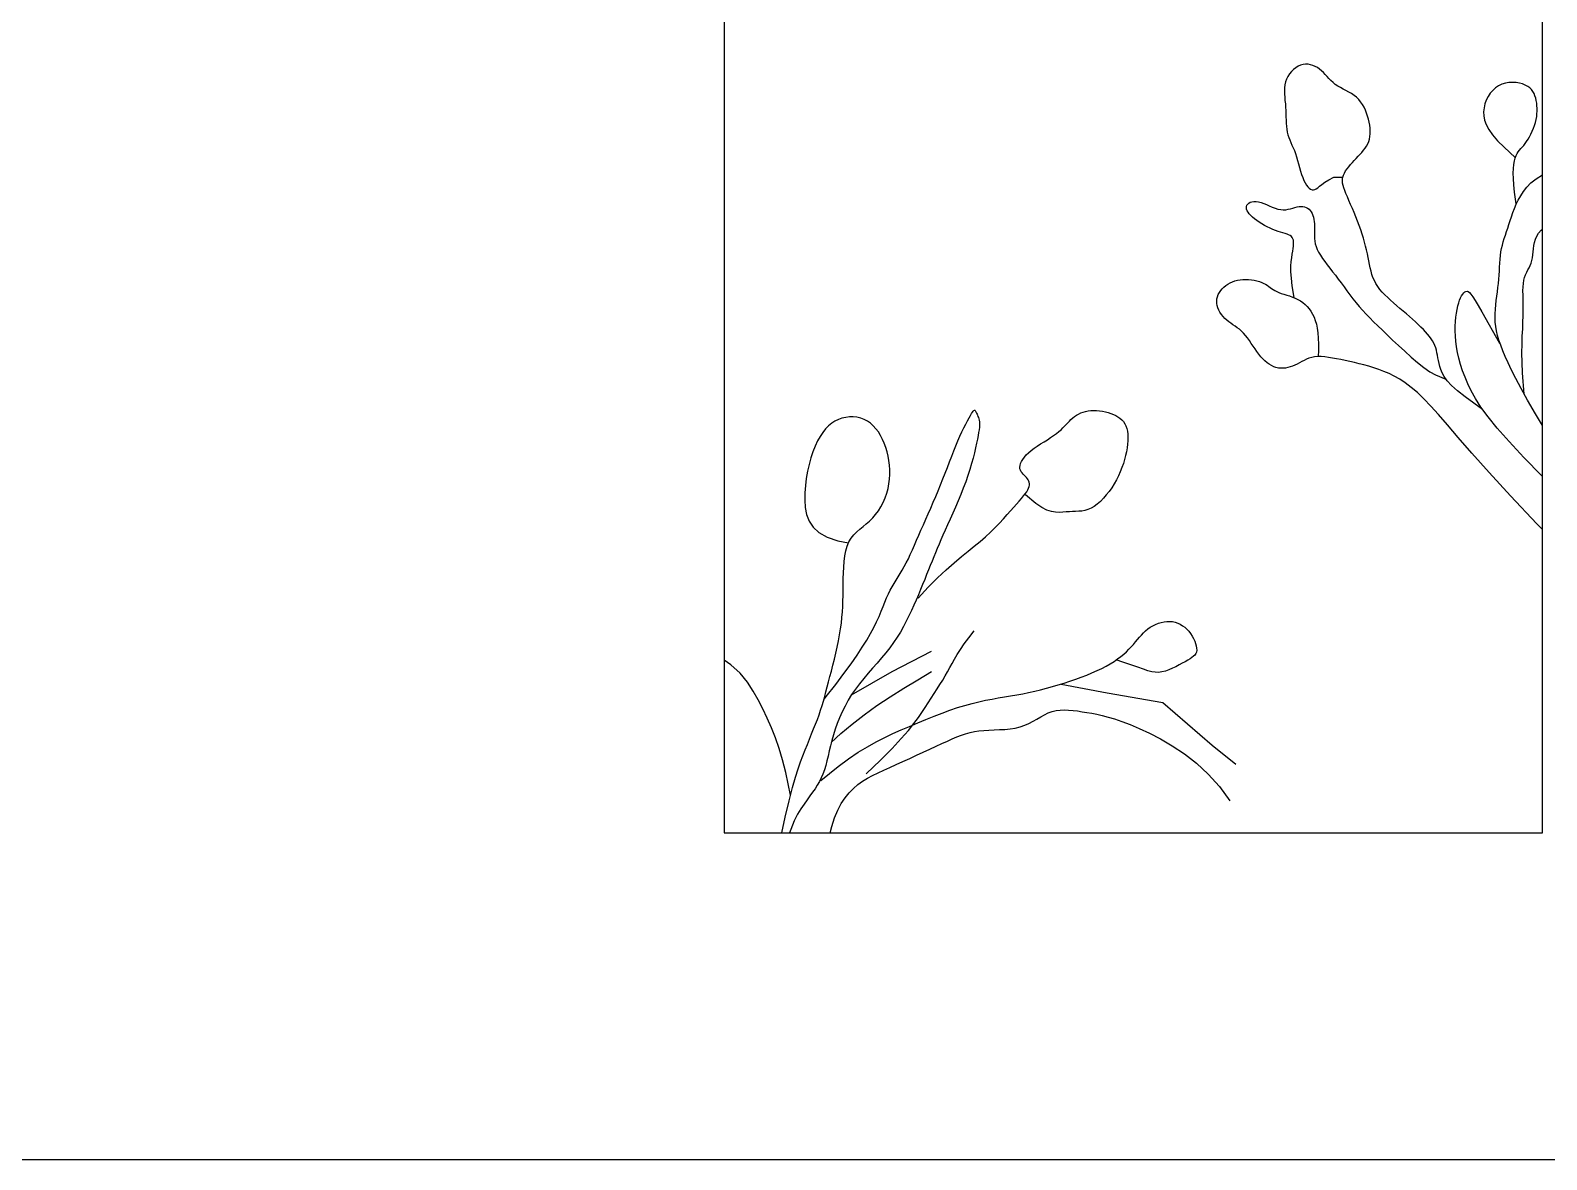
# Model space of a CAD drawing. Extents: x -72339 to 59654, y -38057 to 42097.
# Drawn here: x -42194 to -40180, y 24097 to 25597 of the extents above; entities that cross this region are included whole.
import ezdxf

# ---------------------------------------------------------------- set-up
doc = ezdxf.new("R2010")
doc.units = 0
doc.header["$MEASUREMENT"] = 0
doc.layers.get('0').update_dxf_attribs({"linetype": 'CONTINUOUS'})
doc.layers.add('HUM', color=7, linetype='CONTINUOUS')

# ---------------------------------------------------------------- blocks, each defined once
blk = doc.blocks.new('1074')
for p, q in [((751, 1008.2), (748.8, 1004.8)), ((753.5, 1011.3), (751, 1008.2)), ((756.3, 1014), (753.5, 1011.3)), ((759.3, 1016.3), (756.3, 1014)), ((762.4, 1018.2), (759.3, 1016.3)), ((765.7, 1019.7), (762.4, 1018.2)), ((769, 1020.6), (765.7, 1019.7)), ((772.3, 1020.9), (769, 1020.6)), ((775.6, 1020.9), (772.3, 1020.9)), ((778.8, 1020.3), (775.6, 1020.9)), ((782, 1019.4), (778.8, 1020.3)), ((785.1, 1018.1), (782, 1019.4)), ((788.1, 1016.4), (785.1, 1018.1)), ((790.9, 1014.5), (788.1, 1016.4)), ((793.5, 1012.2), (790.9, 1014.5)), ((796, 1009.8), (793.5, 1012.2)), ((798.4, 1007.2), (796, 1009.8)), ((800.9, 1004.5), (798.4, 1007.2)), ((744.3, 989.6), (744.1, 985.5)), ((744.8, 993.6), (744.3, 989.6)), ((745.6, 997.5), (744.8, 993.6)), ((747, 1001.3), (745.6, 997.5)), ((748.8, 1004.8), (747, 1001.3)), ((803.3, 1001.8), (800.9, 1004.5)), ((805.9, 999.1), (803.3, 1001.8)), ((808.7, 996.5), (805.9, 999.1)), ((811.7, 994.1), (808.7, 996.5)), ((815, 991.9), (811.7, 994.1)), ((818.5, 989.9), (815, 991.9)), ((822.2, 987.9), (818.5, 989.9)), ((825.9, 986), (822.2, 987.9)), ((1024.5, 989.5), (1020.8, 986.2)), ((1028.6, 992.3), (1024.5, 989.5)), ((1033, 994.3), (1028.6, 992.3)), ((1037.7, 995.7), (1033, 994.3)), ((1042.4, 996.5), (1037.7, 995.7)), ((1047.2, 996.8), (1042.4, 996.5)), ((1051.8, 996.5), (1047.2, 996.8)), ((1056.2, 995.8), (1051.8, 996.5)), ((1060.4, 994.7), (1056.2, 995.8)), ((1064.1, 993.3), (1060.4, 994.7)), ((1067.3, 991.5), (1064.1, 993.3)), ((1070, 989.5), (1067.3, 991.5)), ((1072.3, 987.2), (1070, 989.5)), ((1074.1, 984.6), (1072.3, 987.2)), ((744.1, 985.5), (744.3, 981.3)), ((744.3, 981.3), (744.6, 977.1)), ((744.6, 977.1), (744.9, 972.8)), ((744.9, 972.8), (745.4, 968.4)), ((745.4, 968.4), (745.7, 964)), ((829.6, 984), (825.9, 986)), ((833.2, 981.9), (829.6, 984)), ((836.6, 979.6), (833.2, 981.9)), ((839.9, 977), (836.6, 979.6)), ((842.8, 974.1), (839.9, 977)), ((845.4, 970.9), (842.8, 974.1)), ((847.8, 967.5), (845.4, 970.9)), ((849.9, 963.9), (847.8, 967.5)), ((1010.5, 968.3), (1009.3, 963.1)), ((1012.3, 973.3), (1010.5, 968.3)), ((1014.6, 978), (1012.3, 973.3)), ((1017.5, 982.3), (1014.6, 978)), ((1020.8, 986.2), (1017.5, 982.3)), ((1075.7, 981.9), (1074.1, 984.6)), ((1076.9, 978.9), (1075.7, 981.9)), ((1077.9, 975.8), (1076.9, 978.9)), ((1078.7, 972.6), (1077.9, 975.8)), ((1079.2, 969.3), (1078.7, 972.6)), ((1079.6, 965.9), (1079.2, 969.3)), ((745.7, 964), (745.9, 959.6)), ((745.9, 959.6), (746.1, 955.3)), ((746.1, 955.3), (746.2, 950.9)), ((746.2, 950.9), (746.3, 946.6)), ((746.3, 946.6), (746.5, 942.5)), ((851.7, 960), (849.9, 963.9)), ((853.3, 956.1), (851.7, 960)), ((854.6, 952.1), (853.3, 956.1)), ((855.8, 948.1), (854.6, 952.1)), ((856.7, 944.1), (855.8, 948.1)), ((1009.3, 963.1), (1008.7, 957.7)), ((1008.7, 957.7), (1008.9, 952.3)), ((1008.9, 952.3), (1010, 946.7)), ((1010, 946.7), (1012.2, 940.7)), ((1077.6, 943.6), (1078.5, 947.5)), ((1078.5, 947.5), (1079.2, 951.3)), ((1079.2, 951.3), (1079.6, 955)), ((1079.9, 962.3), (1079.6, 965.9)), ((1079.6, 955), (1079.9, 958.7)), ((1079.9, 958.7), (1079.9, 962.3)), ((746.5, 942.5), (746.8, 938.4)), ((746.8, 938.4), (747.2, 934.5)), ((747.2, 934.5), (747.9, 930.7)), ((747.9, 930.7), (748.8, 927.2)), ((748.8, 927.2), (750, 923.7)), ((857.4, 940.1), (856.7, 944.1)), ((857.9, 936.2), (857.4, 940.1)), ((857.8, 925), (858.1, 928.6)), ((858.1, 932.4), (857.9, 936.2)), ((858.1, 928.6), (858.1, 932.4)), ((1012.2, 940.7), (1015.7, 934.3)), ((1015.7, 934.3), (1020.6, 927.2)), ((1020.6, 927.2), (1027.3, 919.3)), ((1069.8, 924.7), (1071.6, 928.2)), ((1071.6, 928.2), (1073.4, 932)), ((1073.4, 932), (1075, 935.8)), ((1075, 935.8), (1076.4, 939.7)), ((1076.4, 939.7), (1077.6, 943.6)), ((750, 923.7), (751.3, 920.4)), ((751.3, 920.4), (752.7, 917)), ((752.7, 917), (754.2, 913.6)), ((754.2, 913.6), (755.8, 910)), ((755.8, 910), (757.4, 906.2)), ((757.4, 906.2), (758.9, 902.2)), ((847.1, 903.9), (849.4, 906.6)), ((849.4, 906.6), (851.4, 909.3)), ((851.4, 909.3), (853.3, 912.2)), ((853.3, 912.2), (854.9, 915.1)), ((854.9, 915.1), (856.2, 918.3)), ((856.2, 918.3), (857.1, 921.6)), ((857.1, 921.6), (857.8, 925)), ((1027.3, 919.3), (1035.9, 910.6)), ((1035.9, 910.6), (1050.6, 897.1)), ((1054.7, 904.6), (1056.3, 906.8)), ((1056.3, 906.8), (1058.1, 908.8)), ((1058.1, 908.8), (1059.9, 910.9)), ((1059.9, 910.9), (1061.9, 913.1)), ((1061.9, 913.1), (1063.8, 915.5)), ((1063.8, 915.5), (1065.8, 918.2)), ((1065.8, 918.2), (1067.8, 921.3)), ((1067.8, 921.3), (1069.8, 924.7)), ((758.9, 902.2), (760.3, 897.8)), ((760.3, 897.8), (761.7, 893.2)), ((761.7, 893.2), (763, 888.5)), ((763, 888.5), (764.3, 883.7)), ((829.5, 884.8), (831.9, 887.6)), ((831.9, 887.6), (834.4, 890.4)), ((834.4, 890.4), (837, 893.2)), ((837, 893.2), (839.6, 895.9)), ((839.6, 895.9), (842.2, 898.6)), ((842.2, 898.6), (844.7, 901.3)), ((844.7, 901.3), (847.1, 903.9)), ((1048.2, 882.5), (1048.8, 887.9)), ((1048.8, 887.9), (1049.6, 892.4)), ((1049.6, 892.4), (1050.6, 896.2)), ((1050.6, 896.2), (1051.8, 899.5)), ((1051.8, 899.5), (1053.2, 902.2)), ((1053.2, 902.2), (1054.7, 904.6)), ((764.3, 883.7), (765.6, 879.1)), ((765.6, 879.1), (767, 874.6)), ((767, 874.6), (768.4, 870.3)), ((768.4, 870.3), (770, 866.5)), ((770, 866.5), (771.6, 863.2)), ((797.9, 864.2), (803.1, 867.4)), ((803.1, 867.4), (809.8, 871)), ((809.8, 871), (821.7, 871.1)), ((821.2, 865.8), (821.3, 868.5)), ((821.3, 868.5), (821.7, 871.1)), ((821.7, 871.1), (822.6, 873.7)), ((822.6, 873.7), (823.8, 876.4)), ((823.8, 876.4), (825.4, 879.2)), ((825.4, 879.2), (827.4, 882)), ((827.4, 882), (829.5, 884.8)), ((1048, 876.3), (1048.2, 882.5)), ((1048.2, 869.1), (1048, 876.3)), ((1048.8, 860.7), (1048.2, 869.1)), ((1071.4, 863.2), (1078.4, 868.8)), ((1078.4, 868.8), (1086.9, 874.1)), ((771.6, 863.2), (773.4, 860.4)), ((773.4, 860.4), (775.2, 858)), ((775.2, 858), (777.1, 856.2)), ((777.1, 856.2), (779, 855)), ((779, 855), (780.9, 854.2)), ((780.9, 854.2), (782.8, 854.1)), ((782.8, 854.1), (784.6, 854.4)), ((784.6, 854.4), (786.4, 855.4)), ((786.4, 855.4), (788.4, 856.9)), ((788.4, 856.9), (790.8, 858.9)), ((790.8, 858.9), (793.9, 861.3)), ((793.9, 861.3), (797.9, 864.2)), ((821.5, 863), (821.2, 865.8)), ((822.1, 860), (821.5, 863)), ((823.1, 856.8), (822.1, 860)), ((824.4, 853.2), (823.1, 856.8)), ((825.9, 849.2), (824.4, 853.2)), ((827.8, 844.7), (825.9, 849.2)), ((1049.8, 851.2), (1048.8, 860.7)), ((1052.1, 835.7), (1049.8, 851.2)), ((1054.8, 840.5), (1058, 846.2)), ((1058, 846.2), (1061.6, 851.9)), ((1061.6, 851.9), (1066, 857.5)), ((1066, 857.5), (1071.4, 863.2)), ((693.6, 830.1), (693.7, 831.9)), ((693.9, 828.2), (693.6, 830.1)), ((693.7, 831.9), (694.3, 833.6)), ((694.7, 826.3), (693.9, 828.2)), ((694.3, 833.6), (695.4, 835.1)), ((695.9, 824.3), (694.7, 826.3)), ((695.4, 835.1), (696.9, 836.4)), ((696.9, 836.4), (698.8, 837.5)), ((698.8, 837.5), (701.1, 838.3)), ((701.1, 838.3), (703.7, 838.7)), ((703.7, 838.7), (706.6, 838.7)), ((706.6, 838.7), (709.7, 838.3)), ((709.7, 838.3), (713.1, 837.3)), ((713.1, 837.3), (716.7, 836)), ((716.7, 836), (720.4, 834.5)), ((720.4, 834.5), (724.1, 832.8)), ((724.1, 832.8), (728, 831.2)), ((728, 831.2), (731.8, 829.7)), ((731.8, 829.7), (735.5, 828.5)), ((735.5, 828.5), (739.2, 827.8)), ((739.2, 827.8), (742.7, 827.5)), ((742.7, 827.5), (746.1, 827.7)), ((746.1, 827.7), (749.3, 828.2)), ((749.3, 828.2), (752.4, 829)), ((752.4, 829), (755.3, 829.8)), ((755.3, 829.8), (758.2, 830.7)), ((758.2, 830.7), (760.9, 831.4)), ((760.9, 831.4), (763.6, 831.9)), ((763.6, 831.9), (766.1, 832.1)), ((766.1, 832.1), (768.6, 832)), ((768.6, 832), (770.9, 831.5)), ((770.9, 831.5), (773, 830.8)), ((773, 830.8), (775, 829.7)), ((775, 829.7), (776.9, 828.3)), ((776.9, 828.3), (778.5, 826.7)), ((778.5, 826.7), (779.9, 824.8)), ((829.9, 839.9), (827.8, 844.7)), ((832.1, 834.8), (829.9, 839.9)), ((834.4, 829.4), (832.1, 834.8)), ((836.8, 823.8), (834.4, 829.4)), ((1047.6, 823.8), (1049.7, 829.3)), ((1049.7, 829.3), (1052, 834.9)), ((1052, 834.9), (1054.8, 840.5)), ((697.5, 822.2), (695.9, 824.3)), ((699.5, 820.1), (697.5, 822.2)), ((701.9, 817.9), (699.5, 820.1)), ((704.5, 815.7), (701.9, 817.9)), ((707.5, 813.4), (704.5, 815.7)), ((710.8, 811.2), (707.5, 813.4)), ((714.2, 809), (710.8, 811.2)), ((717.8, 806.9), (714.2, 809)), ((721.4, 804.9), (717.8, 806.9)), ((779.9, 824.8), (781.1, 822.6)), ((781.1, 822.6), (782, 820.2)), ((782, 820.2), (782.8, 817.6)), ((782.8, 817.6), (783.4, 814.8)), ((783.4, 814.8), (783.8, 811.9)), ((783.8, 811.9), (784.1, 808.8)), ((784.1, 808.8), (784.2, 805.7)), ((784.2, 805.7), (784.3, 802.5)), ((839.2, 818.1), (836.8, 823.8)), ((841.4, 812.3), (839.2, 818.1)), ((843.6, 806.6), (841.4, 812.3)), ((845.6, 800.9), (843.6, 806.6)), ((1040.8, 803.3), (1042.4, 808.1)), ((1042.4, 808.1), (1044, 813.2)), ((1044, 813.2), (1045.7, 818.4)), ((1045.7, 818.4), (1047.6, 823.8)), ((725.1, 803), (721.4, 804.9)), ((728.8, 801.4), (725.1, 803)), ((732.3, 799.9), (728.8, 801.4)), ((735.8, 798.7), (732.3, 799.9)), ((739.1, 797.8), (735.8, 798.7)), ((742.1, 796.9), (739.1, 797.8)), ((745, 796.1), (742.1, 796.9)), ((747.6, 795.3), (745, 796.1)), ((749.8, 794.4), (747.6, 795.3)), ((751.8, 793.5), (749.8, 794.4)), ((753.4, 792.3), (751.8, 793.5)), ((754.6, 790.8), (753.4, 792.3)), ((755.5, 789.1), (754.6, 790.8)), ((756.1, 787.1), (755.5, 789.1)), ((756.3, 784.8), (756.1, 787.1)), ((784.3, 802.5), (784.2, 799.3)), ((784.2, 799.3), (784.2, 796)), ((784.2, 796), (784.2, 792.7)), ((784.2, 792.7), (784.3, 789.3)), ((784.3, 789.3), (784.6, 785.9)), ((784.6, 785.9), (785.2, 782.3)), ((847.4, 795.4), (845.6, 800.9)), ((849.1, 789.9), (847.4, 795.4)), ((850.6, 784.6), (849.1, 789.9)), ((1034.8, 785.2), (1036.2, 789.6)), ((1036.2, 789.6), (1037.6, 794.1)), ((1037.6, 794.1), (1039.2, 798.6)), ((1039.2, 798.6), (1040.8, 803.3)), ((1076.2, 784.2), (1077.5, 788.5)), ((1077.5, 788.5), (1079.3, 792.6)), ((1079.3, 792.6), (1081.8, 796.7)), ((1081.8, 796.7), (1085.3, 800.7)), ((1085.3, 800.7), (1086.9, 801.9)), ((753.8, 764), (754.5, 768.5)), ((754.5, 768.5), (755.2, 772.5)), ((755.2, 772.5), (755.7, 776.1)), ((755.7, 776.1), (756.1, 779.3)), ((756.1, 779.3), (756.3, 782.2)), ((756.3, 782.2), (756.3, 784.8)), ((785.2, 782.3), (786.2, 778.7)), ((786.2, 778.7), (787.6, 775)), ((787.6, 775), (789.5, 771.2)), ((789.5, 771.2), (791.9, 767.2)), ((791.9, 767.2), (794.6, 763.1)), ((852, 779.4), (850.6, 784.6)), ((853.2, 774.2), (852, 779.4)), ((854.3, 769.2), (853.2, 774.2)), ((855.4, 764.3), (854.3, 769.2)), ((1030.6, 761.9), (1031.1, 766.8)), ((1031.1, 766.8), (1031.7, 771.6)), ((1031.7, 771.6), (1032.6, 776.2)), ((1032.6, 776.2), (1033.6, 780.7)), ((1033.6, 780.7), (1034.8, 785.2)), ((1073.6, 763.8), (1074.1, 767.6)), ((1074.1, 767.6), (1074.5, 771.6)), ((1074.5, 771.6), (1074.8, 775.7)), ((1074.8, 775.7), (1075.4, 780)), ((1075.4, 780), (1076.2, 784.2)), ((752.9, 752.6), (753.2, 758.7)), ((752.9, 745.3), (752.9, 752.6)), ((753.4, 736.7), (752.9, 745.3)), ((753.2, 758.7), (753.8, 764)), ((794.6, 763.1), (797.7, 758.9)), ((797.7, 758.9), (801, 754.6)), ((801, 754.6), (804.5, 750.1)), ((804.5, 750.1), (808.2, 745.4)), ((808.2, 745.4), (811.9, 740.6)), ((856.3, 759.6), (855.4, 764.3)), ((857.2, 754.9), (856.3, 759.6)), ((858.1, 750.4), (857.2, 754.9)), ((859.2, 746), (858.1, 750.4)), ((860.4, 741.7), (859.2, 746)), ((1029.3, 740.9), (1029.6, 746.3)), ((1029.6, 746.3), (1029.9, 751.6)), ((1029.9, 751.6), (1030.2, 756.8)), ((1030.2, 756.8), (1030.6, 761.9)), ((1065.9, 744.6), (1067.4, 747.7)), ((1067.4, 747.7), (1069, 750.7)), ((1069, 750.7), (1070.5, 753.7)), ((1070.5, 753.7), (1071.9, 756.8)), ((1071.9, 756.8), (1072.9, 760.2)), ((1072.9, 760.2), (1073.6, 763.8)), ((661.6, 722.8), (663.9, 725)), ((663.9, 725), (666.4, 727.1)), ((666.4, 727.1), (669.2, 728.9)), ((669.2, 728.9), (672.1, 730.6)), ((672.1, 730.6), (675.2, 731.9)), ((675.2, 731.9), (678.5, 733.1)), ((678.5, 733.1), (681.9, 734)), ((681.9, 734), (685.5, 734.6)), ((685.5, 734.6), (689.1, 735)), ((689.1, 735), (692.9, 735.1)), ((692.9, 735.1), (696.6, 734.9)), ((696.6, 734.9), (700.4, 734.5)), ((700.4, 734.5), (704.1, 733.9)), ((704.1, 733.9), (707.6, 733.2)), ((707.6, 733.2), (710.9, 732.2)), ((710.9, 732.2), (714, 731.1)), ((714, 731.1), (716.8, 729.9)), ((716.8, 729.9), (719.2, 728.7)), ((719.2, 728.7), (721.4, 727.3)), ((721.4, 727.3), (723.3, 725.9)), ((723.3, 725.9), (725.2, 724.5)), ((754.5, 726.7), (753.4, 736.7)), ((756.9, 710.9), (754.5, 726.7)), ((811.9, 740.6), (815.7, 735.6)), ((815.7, 735.6), (819.5, 730.5)), ((819.5, 730.5), (823.3, 725.3)), ((823.3, 725.3), (827.2, 720)), ((861.8, 737.5), (860.4, 741.7)), ((863.6, 733.5), (861.8, 737.5)), ((865.6, 729.5), (863.6, 733.5)), ((868.1, 725.7), (865.6, 729.5)), ((871, 721.9), (868.1, 725.7)), ((1027.8, 724.2), (1028.5, 729.9)), ((1028.5, 729.9), (1029, 735.5)), ((1029, 735.5), (1029.3, 740.9)), ((1061, 720), (1061.1, 725.1)), ((1061.1, 725.1), (1061.5, 729.8)), ((1061.5, 729.8), (1062.1, 734)), ((1062.1, 734), (1063.1, 737.8)), ((1063.1, 737.8), (1064.4, 741.3)), ((1064.4, 741.3), (1065.9, 744.6)), ((654.2, 706.3), (654.5, 709.3)), ((654.2, 703.3), (654.2, 706.3)), ((654.5, 709.3), (655.2, 712.2)), ((655.2, 712.2), (656.3, 715.1)), ((656.3, 715.1), (657.8, 717.8)), ((657.8, 717.8), (659.5, 720.4)), ((659.5, 720.4), (661.6, 722.8)), ((725.2, 724.5), (727.1, 723)), ((727.1, 723), (729.1, 721.6)), ((729.1, 721.6), (731.4, 720.3)), ((731.4, 720.3), (733.9, 719)), ((733.9, 719), (736.8, 717.8)), ((736.8, 717.8), (740, 716.6)), ((740, 716.6), (743.5, 715.5)), ((743.5, 715.5), (747.2, 714.3)), ((747.2, 714.3), (750.9, 713.1)), ((750.9, 713.1), (754.7, 711.7)), ((754.7, 711.7), (758.5, 710.2)), ((758.5, 710.2), (762.1, 708.5)), ((762.1, 708.5), (765.5, 706.6)), ((765.5, 706.6), (768.7, 704.4)), ((827.2, 720), (831.2, 714.8)), ((831.2, 714.8), (835.2, 709.5)), ((835.2, 709.5), (839.4, 704.2)), ((874.1, 718.2), (871, 721.9)), ((877.6, 714.6), (874.1, 718.2)), ((881.3, 711), (877.6, 714.6)), ((885.2, 707.4), (881.3, 711)), ((889.2, 703.8), (885.2, 707.4)), ((975.6, 704), (976.9, 707.7)), ((976.9, 707.7), (978.2, 710.8)), ((978.2, 710.8), (979.5, 713.5)), ((979.5, 713.5), (980.9, 715.7)), ((980.9, 715.7), (982.3, 717.4)), ((982.3, 717.4), (983.8, 718.5)), ((983.8, 718.5), (985.3, 719.2)), ((985.3, 719.2), (986.7, 719.3)), ((986.7, 719.3), (988.2, 718.9)), ((988.2, 718.9), (989.9, 717.7)), ((989.9, 717.7), (991.9, 715.5)), ((991.9, 715.5), (994.4, 712.1)), ((994.4, 712.1), (997.5, 707.2)), ((997.5, 707.2), (1001.4, 700.6)), ((1024.8, 701.2), (1025.5, 706.9)), ((1025.5, 706.9), (1026.3, 712.7)), ((1026.3, 712.7), (1027.1, 718.5)), ((1027.1, 718.5), (1027.8, 724.2)), ((1061.1, 714.4), (1061, 720)), ((1061.2, 708.3), (1061.1, 714.4)), ((1061.4, 701.7), (1061.2, 708.3)), ((654.8, 700.3), (654.2, 703.3)), ((655.7, 697.3), (654.8, 700.3)), ((657, 694.3), (655.7, 697.3)), ((658.6, 691.4), (657, 694.3)), ((660.5, 688.6), (658.6, 691.4)), ((662.7, 685.9), (660.5, 688.6)), ((665, 683.4), (662.7, 685.9)), ((768.7, 704.4), (771.7, 702)), ((771.7, 702), (774.5, 699.2)), ((774.5, 699.2), (777.1, 696.2)), ((777.1, 696.2), (779.4, 692.8)), ((779.4, 692.8), (781.6, 689.1)), ((781.6, 689.1), (783.5, 685.1)), ((783.5, 685.1), (785.2, 680.6)), ((839.4, 704.2), (843.6, 699.1)), ((843.6, 699.1), (848, 694.1)), ((848, 694.1), (852.6, 689.1)), ((852.6, 689.1), (857.4, 684)), ((893.4, 700.2), (889.2, 703.8)), ((897.6, 696.6), (893.4, 700.2)), ((901.8, 693), (897.6, 696.6)), ((906.1, 689.4), (901.8, 693)), ((910.2, 685.8), (906.1, 689.4)), ((914.3, 682.2), (910.2, 685.8)), ((971.3, 679.2), (971.8, 684.9)), ((971.8, 684.9), (972.6, 690.3)), ((972.6, 690.3), (973.5, 695.3)), ((973.5, 695.3), (974.5, 699.9)), ((974.5, 699.9), (975.6, 704)), ((1001.4, 700.6), (1006.3, 692)), ((1006.3, 692), (1029.7, 650.5)), ((1023.9, 689.6), (1024.3, 695.4)), ((1023.9, 683.9), (1023.9, 689.6)), ((1024.3, 695.4), (1024.8, 701.2)), ((1061, 678.4), (1061.3, 686.7)), ((1061.3, 686.7), (1061.4, 694.5)), ((1061.4, 694.5), (1061.4, 701.7)), ((667.5, 681), (665, 683.4)), ((670.2, 678.9), (667.5, 681)), ((672.9, 676.9), (670.2, 678.9)), ((675.7, 675), (672.9, 676.9)), ((678.6, 673), (675.7, 675)), ((681.5, 671), (678.6, 673)), ((684.3, 668.9), (681.5, 671)), ((687.1, 666.5), (684.3, 668.9)), ((689.9, 663.8), (687.1, 666.5)), ((785.2, 680.6), (786.6, 675.7)), ((786.6, 675.7), (787.8, 670.2)), ((787.8, 670.2), (788.7, 664.1)), ((857.4, 684), (862.6, 678.8)), ((862.6, 678.8), (868.1, 673.3)), ((868.1, 673.3), (874.2, 667.5)), ((874.2, 667.5), (880.7, 661.3)), ((918.2, 678.7), (914.3, 682.2)), ((921.9, 675.3), (918.2, 678.7)), ((925.4, 671.9), (921.9, 675.3)), ((928.7, 668.7), (925.4, 671.9)), ((931.7, 665.5), (928.7, 668.7)), ((934.4, 662.5), (931.7, 665.5)), ((971, 673), (971.3, 679.2)), ((971, 666.6), (971, 673)), ((971.2, 659.9), (971, 666.6)), ((1024.2, 678.2), (1023.9, 683.9)), ((1024.8, 672.5), (1024.2, 678.2)), ((1025.8, 666.7), (1024.8, 672.5)), ((1027.2, 660.7), (1025.8, 666.7)), ((1060.1, 659.6), (1060.6, 669.4)), ((1060.6, 669.4), (1061, 678.4)), ((692.6, 660.8), (689.9, 663.8)), ((695.1, 657.4), (692.6, 660.8)), ((697.7, 653.9), (695.1, 657.4)), ((700.2, 650.2), (697.7, 653.9)), ((702.7, 646.5), (700.2, 650.2)), ((705.2, 642.8), (702.7, 646.5)), ((788.7, 664.1), (789.2, 657.1)), ((789.2, 657.1), (789.4, 649.3)), ((789.4, 649.3), (789.3, 640.6)), ((880.7, 661.3), (887.9, 654.5)), ((887.9, 654.5), (895.7, 647.2)), ((895.7, 647.2), (903.9, 639.6)), ((936.9, 659.4), (934.4, 662.5)), ((939.1, 656.4), (936.9, 659.4)), ((941, 653.4), (939.1, 656.4)), ((942.6, 650.4), (941, 653.4)), ((944, 647.3), (942.6, 650.4)), ((945.1, 644.2), (944, 647.3)), ((971.8, 652.9), (971.2, 659.9)), ((972.7, 645.6), (971.8, 652.9)), ((974.1, 638.1), (972.7, 645.6)), ((1029.1, 654.3), (1027.2, 660.7)), ((1031.4, 647.6), (1029.1, 654.3)), ((1034.1, 640.4), (1031.4, 647.6)), ((1059.6, 637.4), (1059.8, 649)), ((1059.8, 649), (1060.1, 659.6)), ((707.7, 639.2), (705.2, 642.8)), ((710.2, 635.7), (707.7, 639.2)), ((712.9, 632.5), (710.2, 635.7)), ((715.5, 629.5), (712.9, 632.5)), ((718.3, 626.8), (715.5, 629.5)), ((721.1, 624.4), (718.3, 626.8)), ((724, 622.4), (721.1, 624.4)), ((767.1, 625.9), (764.1, 624.3)), ((770.2, 627.6), (767.1, 625.9)), ((773.4, 629.1), (770.2, 627.6)), ((776.8, 630.4), (773.4, 629.1)), ((780.4, 631.5), (776.8, 630.4)), ((784.2, 632.3), (780.4, 631.5)), ((788.4, 632.6), (784.2, 632.3)), ((792.9, 632.6), (788.4, 632.6)), ((789.3, 640.6), (788.8, 632.6)), ((797.7, 632.2), (792.9, 632.6)), ((802.7, 631.6), (797.7, 632.2)), ((807.9, 630.7), (802.7, 631.6)), ((813.4, 629.7), (807.9, 630.7)), ((819.1, 628.6), (813.4, 629.7)), ((824.9, 627.3), (819.1, 628.6)), ((830.9, 626), (824.9, 627.3)), ((837.1, 624.7), (830.9, 626)), ((843.4, 623.2), (837.1, 624.7)), ((903.9, 639.6), (912.5, 632)), ((912.5, 632), (921, 624.8)), ((921, 624.8), (929.5, 618.2)), ((946, 641), (945.1, 644.2)), ((946.7, 637.7), (946, 641)), ((947.4, 634.3), (946.7, 637.7)), ((948, 630.8), (947.4, 634.3)), ((948.7, 627.2), (948, 630.8)), ((949.5, 623.4), (948.7, 627.2)), ((975.8, 630.3), (974.1, 638.1)), ((978, 622.2), (975.8, 630.3)), ((1037.4, 632.6), (1034.1, 640.4)), ((1041.2, 624.1), (1037.4, 632.6)), ((1059.8, 624.8), (1059.6, 637.4)), ((1060.4, 611), (1059.8, 624.8)), ((726.9, 620.6), (724, 622.4)), ((729.9, 619.2), (726.9, 620.6)), ((732.9, 618.1), (729.9, 619.2)), ((736.1, 617.4), (732.9, 618.1)), ((739.2, 617.1), (736.1, 617.4)), ((742.4, 617.1), (739.2, 617.1)), ((745.6, 617.4), (742.4, 617.1)), ((748.8, 617.9), (745.6, 617.4)), ((752, 618.8), (748.8, 617.9)), ((755.1, 619.9), (752, 618.8)), ((758.2, 621.2), (755.1, 619.9)), ((761.2, 622.7), (758.2, 621.2)), ((764.1, 624.3), (761.2, 622.7)), ((849.8, 621.6), (843.4, 623.2)), ((856.3, 619.8), (849.8, 621.6)), ((862.9, 617.8), (856.3, 619.8)), ((869.6, 615.5), (862.9, 617.8)), ((876.3, 612.9), (869.6, 615.5)), ((883.1, 610), (876.3, 612.9)), ((890.1, 606.6), (883.1, 610)), ((897.3, 602.5), (890.1, 606.6)), ((929.5, 618.2), (937.5, 612.5)), ((937.5, 612.5), (945, 608.2)), ((945, 608.2), (958.6, 602.6)), ((950.4, 619.5), (949.5, 623.4)), ((951.7, 615.4), (950.4, 619.5)), ((953.5, 611), (951.7, 615.4)), ((956.3, 606.1), (953.5, 611)), ((960.4, 600.6), (956.3, 606.1)), ((980.7, 613.9), (978, 622.2)), ((984, 605.2), (980.7, 613.9)), ((987.8, 596.3), (984, 605.2)), ((1045.8, 614.5), (1041.2, 624.1)), ((1051.4, 603.3), (1045.8, 614.5)), ((1062.5, 582.7), (1060.4, 611)), ((904.7, 597.6), (897.3, 602.5)), ((912.5, 591.7), (904.7, 597.6)), ((920.8, 584.8), (912.5, 591.7)), ((929.5, 576.5), (920.8, 584.8)), ((966.2, 594.4), (960.4, 600.6)), ((974, 587.2), (966.2, 594.4)), ((984.2, 579), (974, 587.2)), ((992.2, 587), (987.8, 596.3)), ((997.8, 576.9), (992.2, 587)), ((1058.5, 590.3), (1051.4, 603.3)), ((1067.1, 574.8), (1058.5, 590.3)), ((938.8, 566.9), (929.5, 576.5)), ((948.9, 555.5), (938.8, 566.9)), ((1007.4, 562.2), (984.2, 579)), ((1005.1, 565.6), (997.8, 576.9)), ((1014.6, 552.7), (1005.1, 565.6)), ((1077.7, 556.5), (1067.1, 574.8)), ((142.9, 544), (138.8, 540.6)), ((147.3, 546.8), (142.9, 544)), ((151.9, 549), (147.3, 546.8)), ((156.6, 550.7), (151.9, 549)), ((161.6, 551.8), (156.6, 550.7)), ((166.6, 552.5), (161.6, 551.8)), ((171.6, 552.5), (166.6, 552.5)), ((176.5, 552), (171.6, 552.5)), ((181.4, 550.9), (176.5, 552)), ((186, 549.2), (181.4, 550.9)), ((190.4, 547), (186, 549.2)), ((194.5, 544.1), (190.4, 547)), ((198.2, 540.7), (194.5, 544.1)), ((320.9, 543), (323.2, 547.4)), ((323.2, 547.4), (325.3, 551.2)), ((325.3, 551.2), (327.1, 554.4)), ((327.1, 554.4), (328.7, 557)), ((328.7, 557), (330, 558.9)), ((330, 558.9), (331, 560.3)), ((331, 560.3), (331.8, 561.1)), ((331.8, 561.1), (332.4, 561.4)), ((332.4, 561.4), (332.9, 561.3)), ((332.9, 561.3), (333.3, 560.9)), ((333.3, 560.9), (333.7, 560.3)), ((333.7, 560.3), (334.2, 559.4)), ((334.2, 559.4), (334.7, 558.4)), ((334.7, 558.4), (335.3, 557.3)), ((335.3, 557.3), (335.9, 556.1)), ((335.9, 556.1), (336.6, 554.7)), ((336.6, 554.7), (337.2, 553.2)), ((337.2, 553.2), (337.8, 551.6)), ((337.8, 551.6), (338.3, 549.9)), ((338.3, 549.9), (338.7, 548.1)), ((338.7, 548.1), (339, 546.1)), ((339, 546.1), (339.1, 543.9)), ((339.1, 543.9), (339.1, 541.5)), ((454.5, 542.6), (456.5, 544.8)), ((456.5, 544.8), (458.6, 547)), ((458.6, 547), (460.7, 549.1)), ((460.7, 549.1), (463, 551.1)), ((463, 551.1), (465.4, 553)), ((465.4, 553), (468.1, 554.7)), ((468.1, 554.7), (470.8, 556.3)), ((470.8, 556.3), (473.8, 557.7)), ((473.8, 557.7), (476.9, 558.9)), ((476.9, 558.9), (480.2, 559.8)), ((480.2, 559.8), (483.6, 560.5)), ((483.6, 560.5), (487.2, 561)), ((487.2, 561), (491, 561.1)), ((491, 561.1), (494.8, 561)), ((494.8, 561), (498.7, 560.6)), ((498.7, 560.6), (502.6, 560.1)), ((502.6, 560.1), (506.4, 559.3)), ((506.4, 559.3), (510.1, 558.3)), ((510.1, 558.3), (513.6, 557.2)), ((513.6, 557.2), (517, 555.9)), ((517, 555.9), (520.2, 554.4)), ((520.2, 554.4), (523.1, 552.7)), ((523.1, 552.7), (525.7, 550.8)), ((525.7, 550.8), (528.2, 548.7)), ((528.2, 548.7), (530.3, 546.2)), ((530.3, 546.2), (532.1, 543.5)), ((960.7, 541.8), (948.9, 555.5)), ((1026.9, 537.5), (1014.6, 552.7)), ((1086.9, 541), (1077.7, 556.5)), ((127.5, 526.6), (124.1, 520.6)), ((131, 531.9), (127.5, 526.6)), ((134.8, 536.6), (131, 531.9)), ((138.8, 540.6), (134.8, 536.6)), ((201.7, 536.8), (198.2, 540.7)), ((204.9, 532.5), (201.7, 536.8)), ((207.7, 527.8), (204.9, 532.5)), ((210.3, 522.7), (207.7, 527.8)), ((310.4, 520.8), (313.2, 527)), ((313.2, 527), (315.8, 532.8)), ((315.8, 532.8), (318.4, 538.1)), ((318.4, 538.1), (320.9, 543)), ((337.4, 527.7), (336.5, 523)), ((338.1, 531.9), (337.4, 527.7)), ((338.6, 535.5), (338.1, 531.9)), ((339, 538.7), (338.6, 535.5)), ((339.1, 541.5), (339, 538.7)), ((429.3, 522.2), (433.6, 525)), ((433.6, 525), (437.7, 527.7)), ((437.7, 527.7), (441.4, 530.3)), ((441.4, 530.3), (444.6, 532.9)), ((444.6, 532.9), (447.5, 535.4)), ((447.5, 535.4), (450, 537.9)), ((450, 537.9), (452.3, 540.3)), ((452.3, 540.3), (454.5, 542.6)), ((532.1, 543.5), (533.6, 540.5)), ((533.6, 540.5), (534.8, 537.1)), ((534.8, 537.1), (535.6, 533.5)), ((535.6, 533.5), (536.1, 529.5)), ((536.1, 529.5), (536.4, 525.3)), ((536.4, 525.3), (536.3, 520.9)), ((975.1, 525), (960.7, 541.8)), ((993.1, 504.2), (975.1, 525)), ((1042.5, 519.7), (1026.9, 537.5)), ((118, 506.3), (115.3, 498.1)), ((121, 513.8), (118, 506.3)), ((124.1, 520.6), (121, 513.8)), ((212.6, 517.4), (210.3, 522.7)), ((214.7, 511.9), (212.6, 517.4)), ((216.4, 506.2), (214.7, 511.9)), ((217.9, 500.4), (216.4, 506.2)), ((302.3, 500.3), (305, 507.4)), ((305, 507.4), (307.7, 514.3)), ((307.7, 514.3), (310.4, 520.8)), ((332.5, 504.9), (330.7, 497.9)), ((334.1, 511.5), (332.5, 504.9)), ((335.4, 517.5), (334.1, 511.5)), ((336.5, 523), (335.4, 517.5)), ((401.4, 502), (404.4, 505)), ((404.4, 505), (407.9, 507.9)), ((407.9, 507.9), (411.8, 510.9)), ((411.8, 510.9), (416, 513.8)), ((416, 513.8), (420.4, 516.6)), ((420.4, 516.6), (424.9, 519.5)), ((424.9, 519.5), (429.3, 522.2)), ((534.4, 506.3), (533.3, 501.2)), ((535.3, 511.3), (534.4, 506.3)), ((535.9, 516.2), (535.3, 511.3)), ((536.3, 520.9), (535.9, 516.2)), ((1015.9, 478.8), (993.1, 504.2)), ((1062, 498.8), (1042.5, 519.7)), ((112.9, 489.4), (110.8, 480.3)), ((115.3, 498.1), (112.9, 489.4)), ((219, 494.5), (217.9, 500.4)), ((219.8, 488.4), (219, 494.5)), ((220.3, 482.3), (219.8, 488.4)), ((293.7, 477.8), (296.6, 485.5)), ((296.6, 485.5), (299.5, 493)), ((299.5, 493), (302.3, 500.3)), ((328.6, 490.5), (326.3, 482.7)), ((330.7, 497.9), (328.6, 490.5)), ((392.7, 485.7), (393, 488.1)), ((392.9, 483.5), (392.7, 485.7)), ((393.6, 481.6), (392.9, 483.5)), ((393, 488.1), (393.7, 490.6)), ((393.7, 490.6), (394.9, 493.3)), ((394.9, 493.3), (396.6, 496.1)), ((396.6, 496.1), (398.8, 499)), ((398.8, 499), (401.4, 502)), ((528.4, 485.1), (526.2, 479.7)), ((530.3, 490.5), (528.4, 485.1)), ((531.9, 495.9), (530.3, 490.5)), ((533.3, 501.2), (531.9, 495.9)), ((1085.9, 474.3), (1062, 498.8)), ((109.2, 470.9), (108, 461.2)), ((110.8, 480.3), (109.2, 470.9)), ((217.7, 457.2), (219, 463.5)), ((219, 463.5), (219.9, 469.8)), ((219.9, 469.8), (220.3, 476.1)), ((220.3, 476.1), (220.3, 482.3)), ((287.6, 462.3), (290.7, 470.1)), ((290.7, 470.1), (293.7, 477.8)), ((320.9, 466.4), (317.7, 457.9)), ((323.7, 474.6), (320.9, 466.4)), ((326.3, 482.7), (323.7, 474.6)), ((394.6, 479.7), (393.6, 481.6)), ((395.8, 478), (394.6, 479.7)), ((397.2, 476.4), (395.8, 478)), ((398.7, 474.9), (397.2, 476.4)), ((400.1, 473.4), (398.7, 474.9)), ((401.5, 471.9), (400.1, 473.4)), ((402.8, 470.4), (401.5, 471.9)), ((403.9, 468.8), (402.8, 470.4)), ((404.7, 467.3), (403.9, 468.8)), ((405.3, 465.6), (404.7, 467.3)), ((405.6, 463.8), (405.3, 465.6)), ((405.6, 462), (405.6, 463.8)), ((518.1, 463.7), (514.8, 458.5)), ((521.1, 469), (518.1, 463.7)), ((523.8, 474.3), (521.1, 469)), ((526.2, 479.7), (523.8, 474.3)), ((1044.3, 447.8), (1015.9, 478.8)), ((107.3, 451.5), (107.2, 441.8)), ((108, 461.2), (107.3, 451.5)), ((211.2, 438.9), (213.8, 444.9)), ((213.8, 444.9), (216, 451)), ((216, 451), (217.7, 457.2)), ((277.8, 439.1), (281.2, 446.8)), ((281.2, 446.8), (284.4, 454.5)), ((284.4, 454.5), (287.6, 462.3)), ((314.4, 449.5), (310.9, 441)), ((317.7, 457.9), (314.4, 449.5)), ((391.8, 440.7), (394.9, 444.3)), ((394.9, 444.3), (397.6, 447.5)), ((397.6, 447.5), (399.9, 450.5)), ((399.9, 450.5), (401.9, 453.2)), ((414.2, 437.5), (400.2, 449.2)), ((401.9, 453.2), (403.4, 455.6)), ((403.4, 455.6), (404.5, 457.9)), ((404.5, 457.9), (405.2, 460)), ((405.2, 460), (405.6, 462)), ((503.7, 444.4), (499.7, 440.3)), ((507.6, 448.8), (503.7, 444.4)), ((511.3, 453.5), (507.6, 448.8)), ((514.8, 458.5), (511.3, 453.5)), ((1079.4, 410.6), (1044.3, 447.8)), ((107.2, 441.8), (107.8, 432.2)), ((107.8, 432.2), (109.6, 422.9)), ((109.6, 422.9), (112.9, 414.2)), ((201.3, 422.8), (204.9, 427.8)), ((204.9, 427.8), (208.2, 433.2)), ((208.2, 433.2), (211.2, 438.9)), ((267.9, 416.5), (271.2, 423.9)), ((271.2, 423.9), (274.5, 431.5)), ((274.5, 431.5), (277.8, 439.1)), ((303.7, 424.6), (300.2, 416.7)), ((307.3, 432.7), (303.7, 424.6)), ((310.9, 441), (307.3, 432.7)), ((375.9, 422.7), (380.4, 427.7)), ((380.4, 427.7), (384.6, 432.5)), ((384.6, 432.5), (388.4, 436.8)), ((388.4, 436.8), (391.8, 440.7)), ((421.9, 432.2), (414.2, 437.5)), ((428.8, 428.8), (421.9, 432.2)), ((434.9, 426.7), (428.8, 428.8)), ((440.3, 425.8), (434.9, 426.7)), ((445.3, 425.7), (440.3, 425.8)), ((449.9, 425.9), (445.3, 425.7)), ((454.3, 426.3), (449.9, 425.9)), ((458.6, 426.6), (454.3, 426.3)), ((462.8, 426.7), (458.6, 426.6)), ((466.9, 426.8), (462.8, 426.7)), ((471, 427.1), (466.9, 426.8)), ((475.1, 427.5), (471, 427.1)), ((479.2, 428.3), (475.1, 427.5)), ((483.3, 429.5), (479.2, 428.3)), ((487.4, 431.3), (483.3, 429.5)), ((491.5, 433.7), (487.4, 431.3)), ((495.6, 436.8), (491.5, 433.7)), ((499.7, 440.3), (495.6, 436.8)), ((112.9, 414.2), (118.2, 406.1)), ((118.2, 406.1), (126, 399)), ((176.1, 399.9), (180.2, 403.5)), ((180.2, 403.5), (184.5, 407)), ((184.5, 407), (188.9, 410.5)), ((188.9, 410.5), (193.2, 414.2)), ((193.2, 414.2), (197.4, 418.3)), ((197.4, 418.3), (201.3, 422.8)), ((261.5, 402.2), (264.7, 409.3)), ((264.7, 409.3), (267.9, 416.5)), ((296.8, 409.1), (293.7, 402)), ((300.2, 416.7), (296.8, 409.1)), ((353.7, 399.6), (359.9, 405.6)), ((359.9, 405.6), (365.7, 411.5)), ((365.7, 411.5), (371, 417.2)), ((371, 417.2), (375.9, 422.7)), ((1086.9, 402.8), (1079.4, 410.6)), ((126, 399), (136.9, 392.8)), ((136.9, 392.8), (151.2, 388)), ((151.2, 388), (165.4, 385.4)), ((163.6, 381), (165.9, 386.7)), ((165.9, 386.7), (168.8, 391.6)), ((168.8, 391.6), (172.3, 396)), ((172.3, 396), (176.1, 399.9)), ((252.8, 382.1), (255.6, 388.6)), ((255.6, 388.6), (258.5, 395.3)), ((258.5, 395.3), (261.5, 402.2)), ((285.5, 383.3), (283, 377.7)), ((288, 389.2), (285.5, 383.3)), ((290.7, 395.4), (288, 389.2)), ((293.7, 402), (290.7, 395.4)), ((332.2, 380.8), (339.9, 387.1)), ((339.9, 387.1), (347, 393.4)), ((347, 393.4), (353.7, 399.6)), ((159.5, 360.6), (160.4, 367.9)), ((160.4, 367.9), (161.8, 374.7)), ((161.8, 374.7), (163.6, 381)), ((242, 358.8), (244.7, 364.2)), ((244.7, 364.2), (247.3, 369.9)), ((247.3, 369.9), (250.1, 375.9)), ((250.1, 375.9), (252.8, 382.1)), ((278.5, 366.6), (276.2, 361)), ((280.7, 372.1), (278.5, 366.6)), ((283, 377.7), (280.7, 372.1)), ((305.5, 358.8), (315.1, 366.9)), ((315.1, 366.9), (324, 374.2)), ((324, 374.2), (332.2, 380.8)), ((158.3, 337.7), (158.5, 345.4)), ((158.5, 345.4), (158.9, 353.1)), ((158.9, 353.1), (159.5, 360.6)), ((231.1, 339.9), (233.8, 344.3)), ((233.8, 344.3), (236.6, 348.9)), ((236.6, 348.9), (239.3, 353.7)), ((239.3, 353.7), (242, 358.8)), ((269, 343), (266.4, 336.6)), ((271.5, 349.3), (269, 343)), ((273.9, 355.3), (271.5, 349.3)), ((276.2, 361), (273.9, 355.3)), ((283.6, 338.8), (295, 349.5)), ((295, 349.5), (305.5, 358.8)), ((158, 315.2), (158.1, 322.5)), ((158.1, 322.5), (158.2, 330)), ((158.2, 330), (158.3, 337.7)), ((220.6, 322.2), (223.1, 326.8)), ((223.1, 326.8), (225.7, 331.2)), ((225.7, 331.2), (228.4, 335.6)), ((228.4, 335.6), (231.1, 339.9)), ((257.7, 311.7), (271.2, 326.2)), ((260.9, 323.2), (258, 316.3)), ((263.7, 330), (260.9, 323.2)), ((266.4, 336.6), (263.7, 330)), ((271.2, 326.2), (283.6, 338.8)), ((157.6, 300.7), (157.8, 307.9)), ((157.8, 307.9), (158, 315.2)), ((211.2, 300.7), (213.6, 306.6)), ((213.6, 306.6), (215.9, 312.1)), ((215.9, 312.1), (218.2, 317.3)), ((218.2, 317.3), (220.6, 322.2)), ((252, 302.3), (248.8, 295.2)), ((255.1, 309.3), (252, 302.3)), ((258, 316.3), (255.1, 309.3)), ((155.8, 278.6), (156.6, 286.1)), ((156.6, 286.1), (157.2, 293.4)), ((157.2, 293.4), (157.6, 300.7)), ((202.6, 280.4), (205.8, 287.6)), ((205.8, 287.6), (208.7, 294.3)), ((208.7, 294.3), (211.2, 300.7)), ((245.4, 288.1), (241.9, 281)), ((248.8, 295.2), (245.4, 288.1)), ((152, 255), (153.5, 263)), ((153.5, 263), (154.8, 270.9)), ((154.8, 270.9), (155.8, 278.6)), ((189.5, 256), (194.5, 264.6)), ((194.5, 264.6), (198.9, 272.8)), ((198.9, 272.8), (202.6, 280.4)), ((234.2, 266.8), (229.9, 259.8)), ((238.2, 273.9), (234.2, 266.8)), ((241.9, 281), (238.2, 273.9)), ((324.9, 259.1), (332.3, 268.3)), ((551.7, 259.8), (554.3, 262.8)), ((554.3, 262.8), (557, 265.6)), ((557, 265.6), (559.8, 268.3)), ((559.8, 268.3), (562.8, 270.8)), ((562.8, 270.8), (566, 273.1)), ((566, 273.1), (569.5, 275.2)), ((569.5, 275.2), (573.1, 276.9)), ((573.1, 276.9), (576.8, 278.4)), ((576.8, 278.4), (580.6, 279.6)), ((580.6, 279.6), (584.4, 280.4)), ((584.4, 280.4), (588.2, 280.9)), ((588.2, 280.9), (591.9, 280.9)), ((591.9, 280.9), (595.6, 280.6)), ((595.6, 280.6), (599.1, 279.8)), ((599.1, 279.8), (602.4, 278.6)), ((602.4, 278.6), (605.7, 277.1)), ((605.7, 277.1), (608.8, 275.2)), ((608.8, 275.2), (611.7, 273.1)), ((611.7, 273.1), (614.4, 270.6)), ((614.4, 270.6), (617, 267.8)), ((617, 267.8), (619.4, 264.7)), ((619.4, 264.7), (621.5, 261.5)), ((148.4, 238.6), (150.3, 246.8)), ((150.3, 246.8), (152, 255)), ((176.7, 236.2), (183.6, 246.6)), ((183.6, 246.6), (189.5, 256)), ((220.3, 245.9), (214.9, 239.1)), ((225.2, 252.8), (220.3, 245.9)), ((229.9, 259.8), (225.2, 252.8)), ((309.5, 237), (313.8, 243.6)), ((313.8, 243.6), (318.8, 251)), ((318.8, 251), (324.9, 259.1)), ((534.4, 240.6), (537.7, 243.9)), ((537.7, 243.9), (540.8, 247.1)), ((540.8, 247.1), (543.7, 250.4)), ((543.7, 250.4), (546.4, 253.6)), ((546.4, 253.6), (549.1, 256.7)), ((549.1, 256.7), (551.7, 259.8)), ((621.5, 261.5), (623.4, 258.2)), ((623.4, 258.2), (625, 254.8)), ((625, 254.8), (626.2, 251.5)), ((626.2, 251.5), (627.1, 248.3)), ((627.1, 248.3), (627.6, 245.3)), ((627.7, 242.6), (627.3, 240.2)), ((627.6, 245.3), (627.7, 242.6)), ((8.8, 223.4), (0, 229.5)), ((21.2, 212), (8.8, 223.4)), ((142.5, 214.9), (144.5, 222.6)), ((144.5, 222.6), (146.5, 230.6)), ((146.5, 230.6), (148.4, 238.6)), ((159.1, 211.8), (168.6, 224.7)), ((168.6, 224.7), (176.7, 236.2)), ((203.3, 225.6), (197.3, 218.9)), ((209.2, 232.4), (203.3, 225.6)), ((214.9, 239.1), (209.2, 232.4)), ((223.4, 214.4), (275.6, 241.3)), ((299.8, 219.6), (302.8, 225.1)), ((302.8, 225.1), (306, 230.9)), ((306, 230.9), (309.5, 237)), ((501.6, 218.5), (507.5, 221.6)), ((507.5, 221.6), (512.9, 224.7)), ((512.9, 224.7), (518, 227.8)), ((518, 227.8), (522.6, 231)), ((529.4, 226.9), (520.8, 229.7)), ((522.6, 231), (526.9, 234.2)), ((526.9, 234.2), (530.8, 237.4)), ((540.4, 223.1), (529.4, 226.9)), ((530.8, 237.4), (534.4, 240.6)), ((549.5, 219.9), (540.4, 223.1)), ((604.4, 223), (600, 220.7)), ((608.5, 225.2), (604.4, 223)), ((612.4, 227.4), (608.5, 225.2)), ((615.8, 229.3), (612.4, 227.4)), ((618.8, 231.1), (615.8, 229.3)), ((621.4, 232.8), (618.8, 231.1)), ((623.5, 234.5), (621.4, 232.8)), ((625.2, 236.2), (623.5, 234.5)), ((626.5, 238.1), (625.2, 236.2)), ((627.3, 240.2), (626.5, 238.1)), ((30.9, 200.3), (21.2, 212)), ((138.8, 200.5), (140.6, 207.5)), ((140.6, 207.5), (142.5, 214.9)), ((148.2, 197.3), (159.1, 211.8)), ((169.2, 183.4), (223.4, 214.4)), ((185.4, 205.2), (179.7, 198.1)), ((191.3, 212.1), (185.4, 205.2)), ((197.3, 218.9), (191.3, 212.1)), ((238.8, 192.2), (257.1, 203.4)), ((257.1, 203.4), (275.5, 214.2)), ((286.7, 197.1), (290.3, 202.8)), ((290.3, 202.8), (293.7, 208.5)), ((293.7, 208.5), (296.8, 214.1)), ((296.8, 214.1), (299.8, 219.6)), ((451.7, 198.9), (459.4, 201.4)), ((459.4, 201.4), (467, 204)), ((467, 204), (474.4, 206.8)), ((474.4, 206.8), (481.7, 209.6)), ((481.7, 209.6), (488.6, 212.5)), ((488.6, 212.5), (495.3, 215.5)), ((495.3, 215.5), (501.6, 218.5)), ((556.8, 217.3), (549.5, 219.9)), ((562.8, 215.3), (556.8, 217.3)), ((567.9, 214), (562.8, 215.3)), ((572.5, 213.3), (567.9, 214)), ((576.9, 213.2), (572.5, 213.3)), ((581.4, 213.9), (576.9, 213.2)), ((586.1, 215), (581.4, 213.9)), ((590.8, 216.6), (586.1, 215)), ((595.4, 218.6), (590.8, 216.6)), ((600, 220.7), (595.4, 218.6)), ((38.7, 188.4), (30.9, 200.3)), ((45.3, 176.5), (38.7, 188.4)), ((133.6, 181.1), (135.3, 187.3)), ((135.3, 187.3), (137, 193.8)), ((135.6, 181), (148.2, 197.3)), ((137, 193.8), (138.8, 200.5)), ((169.4, 183.6), (164.8, 176.1)), ((174.4, 190.9), (169.4, 183.6)), ((179.7, 198.1), (174.4, 190.9)), ((220.6, 180.8), (238.8, 192.2)), ((275.2, 179.1), (279.2, 185.2)), ((279.2, 185.2), (283, 191.2)), ((283, 191.2), (286.7, 197.1)), ((372.4, 180.5), (380.5, 181.9)), ((380.5, 181.9), (388.6, 183.3)), ((388.6, 183.3), (396.6, 184.8)), ((396.6, 184.8), (404.5, 186.5)), ((404.5, 186.5), (412.5, 188.2)), ((412.5, 188.2), (420.4, 190.1)), ((420.4, 190.1), (428.3, 192.1)), ((428.3, 192.1), (436.1, 194.3)), ((436.1, 194.3), (443.9, 196.5)), ((443.9, 196.5), (451.7, 198.9)), ((447.7, 197.6), (508.9, 186)), ((508.9, 186), (582.5, 173.3)), ((51.5, 164.6), (45.3, 176.5)), ((57.3, 152.4), (51.5, 164.6)), ((126.1, 156.9), (128.2, 163)), ((128.2, 163), (130.1, 169)), ((130.1, 169), (131.9, 175)), ((131.9, 175), (133.6, 181.1)), ((133.3, 178), (135.6, 181)), ((160.6, 168.4), (156.8, 160.7)), ((164.8, 176.1), (160.6, 168.4)), ((186, 156.9), (203, 169)), ((203, 169), (220.6, 180.8)), ((262.8, 160.1), (267.1, 166.6)), ((267.1, 166.6), (271.2, 172.9)), ((271.2, 172.9), (275.2, 179.1)), ((289.5, 159.2), (300, 163)), ((300, 163), (310.1, 166.4)), ((310.1, 166.4), (319.9, 169.4)), ((319.9, 169.4), (329.4, 172)), ((329.4, 172), (338.5, 174.2)), ((338.5, 174.2), (347.3, 176.1)), ((347.3, 176.1), (355.9, 177.7)), ((355.9, 177.7), (364.2, 179.2)), ((364.2, 179.2), (372.4, 180.5)), ((430.6, 159.3), (435.7, 161.2)), ((435.7, 161.2), (441, 162.5)), ((441, 162.5), (446.4, 163.2)), ((446.4, 163.2), (451.9, 163.4)), ((451.9, 163.4), (457.6, 163.2)), ((457.6, 163.2), (463.5, 162.7)), ((463.5, 162.7), (469.5, 161.9)), ((469.5, 161.9), (475.6, 160.9)), ((582.5, 173.3), (648.1, 116.3)), ((62.9, 139.7), (57.3, 152.4)), ((118.9, 138.1), (121.5, 144.5)), ((121.5, 144.5), (123.9, 150.8)), ((123.9, 150.8), (126.1, 156.9)), ((150.2, 145.3), (147.5, 137.7)), ((153.3, 153), (150.2, 145.3)), ((156.8, 160.7), (153.3, 153)), ((155, 132.1), (169.9, 144.6)), ((169.9, 144.6), (186, 156.9)), ((235.2, 136.7), (246.2, 141.5)), ((244.8, 136.1), (252.2, 145.2)), ((246.2, 141.5), (257.1, 146.2)), ((252.2, 145.2), (258, 153.1)), ((257.1, 146.2), (268.1, 150.7)), ((258, 153.1), (262.8, 160.1)), ((268.1, 150.7), (278.9, 155.1)), ((278.9, 155.1), (289.5, 159.2)), ((393.2, 140.8), (399.2, 142.9)), ((399.2, 142.9), (404.9, 145.4)), ((404.9, 145.4), (410.3, 148.2)), ((410.3, 148.2), (415.5, 151.2)), ((415.5, 151.2), (420.6, 154.1)), ((420.6, 154.1), (425.6, 156.9)), ((425.6, 156.9), (430.6, 159.3)), ((475.6, 160.9), (481.8, 159.9)), ((481.8, 159.9), (488.2, 158.8)), ((488.2, 158.8), (494.9, 157.5)), ((494.9, 157.5), (502.1, 155.9)), ((502.1, 155.9), (509.9, 153.9)), ((509.9, 153.9), (518.5, 151.3)), ((518.5, 151.3), (528.2, 148)), ((528.2, 148), (539.1, 143.8)), ((539.1, 143.8), (551.3, 138.6)), ((68.1, 126.4), (62.9, 139.7)), ((73, 112.2), (68.1, 126.4)), ((110.6, 117.5), (113.5, 124.6)), ((113.5, 124.6), (116.3, 131.5)), ((116.3, 131.5), (118.9, 138.1)), ((143, 122.9), (141.2, 115.7)), ((142.3, 120.2), (155, 132.1)), ((145.1, 130.2), (143, 122.9)), ((147.5, 137.7), (145.1, 130.2)), ((190.4, 114.4), (202.1, 120.9)), ((202.1, 120.9), (213.3, 126.6)), ((213.3, 126.6), (224.3, 131.8)), ((223.1, 112.2), (235.2, 125.2)), ((224.3, 131.8), (235.2, 136.7)), ((235.2, 125.2), (244.8, 136.1)), ((289.4, 118.7), (296.5, 122)), ((296.5, 122), (303.1, 124.9)), ((303.1, 124.9), (309.2, 127.5)), ((309.2, 127.5), (315.1, 129.8)), ((315.1, 129.8), (320.8, 131.7)), ((320.8, 131.7), (326.6, 133.3)), ((326.6, 133.3), (332.4, 134.6)), ((332.4, 134.6), (338.5, 135.5)), ((338.5, 135.5), (345, 136.1)), ((345, 136.1), (351.8, 136.5)), ((351.8, 136.5), (358.8, 136.8)), ((358.8, 136.8), (365.9, 137.1)), ((365.9, 137.1), (373, 137.5)), ((373, 137.5), (380, 138.2)), ((380, 138.2), (386.7, 139.2)), ((386.7, 139.2), (393.2, 140.8)), ((551.3, 138.6), (564.9, 132.3)), ((564.9, 132.3), (579.7, 124.7)), ((579.7, 124.7), (595.3, 115.6)), ((77.6, 96.9), (73, 112.2)), ((101.6, 94.4), (104.7, 102.5)), ((104.7, 102.5), (107.7, 110.2)), ((107.7, 110.2), (110.6, 117.5)), ((138.1, 102.1), (136.5, 95.6)), ((139.6, 108.8), (138.1, 102.1)), ((141.2, 115.7), (139.6, 108.8)), ((165.3, 98.3), (178.2, 107)), ((178.2, 107), (190.4, 114.4)), ((207.8, 96.8), (223.1, 112.2)), ((246.5, 98.9), (255.6, 103.1)), ((255.6, 103.1), (264.6, 107.2)), ((264.6, 107.2), (273.3, 111.3)), ((273.3, 111.3), (281.6, 115.1)), ((281.6, 115.1), (289.4, 118.7)), ((595.3, 115.6), (611.3, 104.9)), ((611.3, 104.9), (627.3, 92.4)), ((648.1, 116.3), (679.7, 91.3)), ((81.8, 80.2), (77.6, 96.9)), ((94.8, 74), (98.4, 85.2)), ((98.4, 85.2), (101.6, 94.4)), ((128.3, 69.7), (151.6, 88.2)), ((133.3, 83.6), (131.3, 78.1)), ((135, 89.5), (133.3, 83.6)), ((136.5, 95.6), (135, 89.5)), ((151.6, 88.2), (165.3, 98.3)), ((188.9, 78.5), (207.8, 96.8)), ((204.5, 79.8), (212.1, 83.2)), ((212.1, 83.2), (220.1, 86.9)), ((220.1, 86.9), (228.7, 90.7)), ((228.7, 90.7), (237.5, 94.7)), ((237.5, 94.7), (246.5, 98.9)), ((627.3, 92.4), (643, 78)), ((88.3, 50.1), (81.8, 80.2)), ((90.9, 60.1), (94.8, 74)), ((123.8, 63.4), (120.8, 58.7)), ((126.6, 68.1), (123.8, 63.4)), ((129.1, 73), (126.6, 68.1)), ((131.3, 78.1), (129.1, 73)), ((171.9, 59.1), (177.8, 64.1)), ((177.8, 64.1), (183.9, 68.6)), ((183.9, 68.6), (190.4, 72.6)), ((190.4, 72.6), (197.3, 76.2)), ((197.3, 76.2), (204.5, 79.8)), ((643, 78), (657.9, 61.4)), ((657.9, 61.4), (671.7, 42.6)), ((81.2, 20.9), (86.4, 42.6)), ((86.4, 42.6), (90.9, 60.1)), ((110.2, 43.9), (106.2, 38.3)), ((113.9, 49.1), (110.2, 43.9)), ((117.5, 54), (113.9, 49.1)), ((120.8, 58.7), (117.5, 54)), ((155.7, 38.9), (160.8, 46.6)), ((160.8, 46.6), (166.2, 53.3)), ((166.2, 53.3), (171.9, 59.1)), ((76.6, 0), (81.2, 20.9)), ((97.6, 24.8), (93.1, 15.9)), ((102, 32.1), (97.6, 24.8)), ((106.2, 38.3), (102, 32.1)), ((146.7, 20.1), (150.9, 30.1)), ((150.9, 30.1), (155.7, 38.9)), ((88.5, 4.7), (86.9, 0)), ((93.1, 15.9), (88.5, 4.7)), ((141, 0), (143, 8.7)), ((143, 8.7), (146.7, 20.1))]:
    blk.add_line(p, q)
blk.add_lwpolyline([(0, 1923.6), (0, 0), (1086.9, 0), (1086.9, 1923.6)], close=True)

msp = doc.modelspace()

# ---------------------------------------------------------------- linework, layer by layer
msp.add_line((-69316, 24096.7), (-18316, 24096.7))

# ---------------------------------------------------------------- block references
at = {"layer": 'HUM'}
msp.add_blockref('1074', (-41272.9, 24530.7), dxfattribs=at)

doc.saveas('drawing.dxf')
